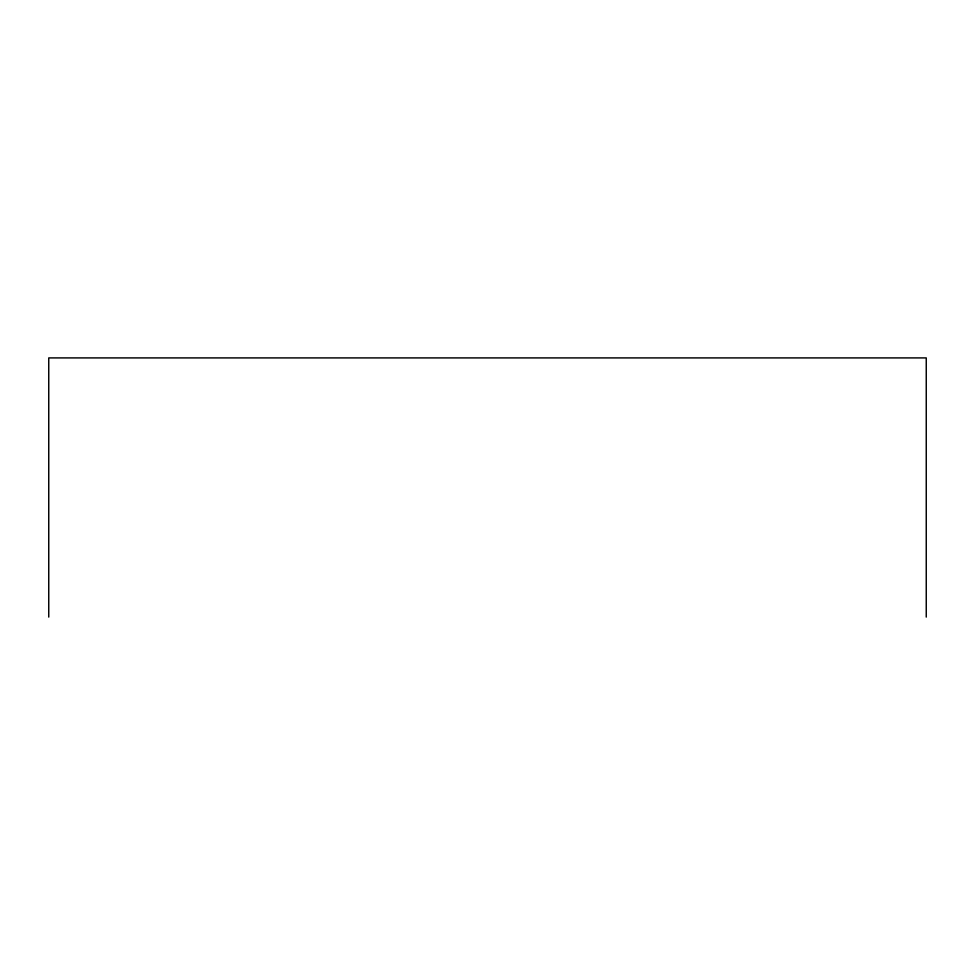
<?xml version="1.0" encoding="UTF-8"?>
<svg xmlns="http://www.w3.org/2000/svg" width="975" height="975" viewBox="0 0 975 975"><rect width="100%" height="100%" fill="white"/><g stroke="black" fill="none" stroke-linecap="round" stroke-linejoin="round"><path stroke-width="1.46" d="M926.25 617.09L926.25 357.91L48.75 357.91L48.75 617.09"/></g></svg>
